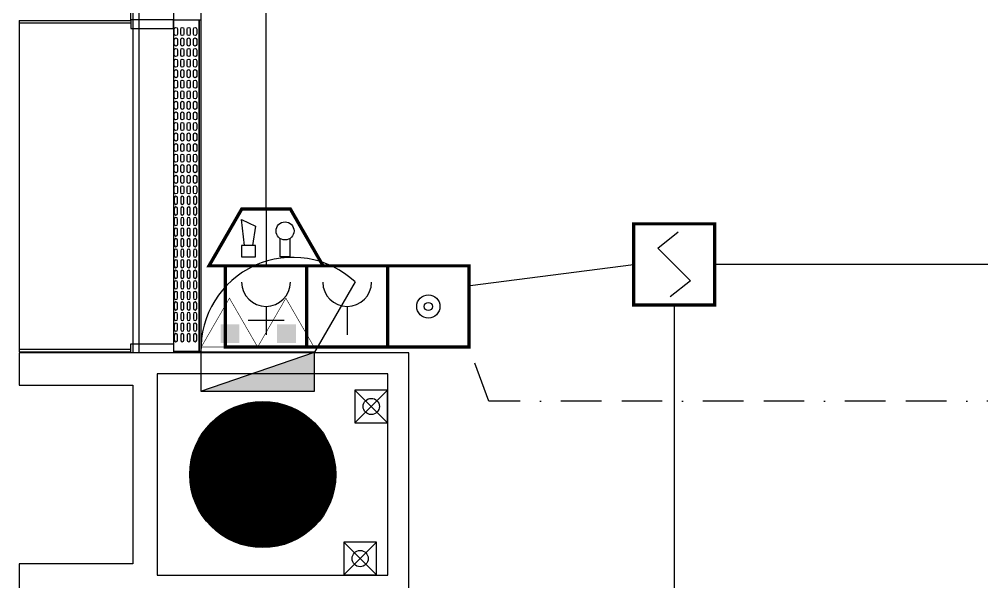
# Model space of a CAD drawing. Extents: x -284868 to 304789, y -137694 to 137894.
# Drawn here: x 189888 to 195817, y -15903 to -12440 of the extents above; entities that cross this region are included whole.
import ezdxf
from ezdxf.enums import TextEntityAlignment as Align

# ---------------------------------------------------------------- set-up
doc = ezdxf.new("R2010")
doc.units = 0
doc.linetypes.add('BORDER2', pattern=[0.875, 0.25, -0.125, 0.25, -0.125, 0, -0.125])
doc.layers.get('0').update_dxf_attribs({"linetype": 'CONTINUOUS'})
for name, color, linetype in [('0-建筑外轮廓', 8, 'CONTINUOUS'), ('0-建筑柱体', 251, 'CONTINUOUS'), ('0-消防栓(给排水)', 9, 'CONTINUOUS'), ('0-窗', 11, 'CONTINUOUS'), ('E-FIRE-CIRC', 120, 'CONTINUOUS'), ('EQUIP-消防', 3, 'CONTINUOUS'), ('EQUIP_消火栓', 20, 'CONTINUOUS'), ('F-地漏', 8, 'CONTINUOUS'), ('WIRE-消防电源', 2, 'TG_D'), ('WIRE-电话插孔', 120, 'BORDER2'), ('灭火器', 23, 'CONTINUOUS')]:
    doc.layers.add(name, color=color, linetype=linetype)
doc.styles.add('_TEL_DIM', font='SIMPLEX', dxfattribs={"width": 0.8, "height": 3.5, "bigfont": 'HZTXT'})
doc.styles.get("Standard").update_dxf_attribs({"font": 'GBENOR', "bigfont": 'GBCBIG'})
doc.styles.add('TG_LINETYPE', font='SIMPLEX', dxfattribs={"width": 0.8, "height": 3, "bigfont": 'HZTXT'})
doc.linetypes.add('TG_D', pattern='A,2,-0.3,["D",TG_LINETYPE,S=0.1,R=0,X=-0.23,Y=-0.15],0', length=2.3)

# ---------------------------------------------------------------- blocks, each defined once
blk = doc.blocks.new('_YZH')
at = {"const_width": 0.5}
blk.add_lwpolyline([(-0.25, 0, 1), (0.25, 0, 1)], format="xyb", close=True, dxfattribs=at)
at = {"color": 4}
blk.add_circle((0, 0), 0.5, dxfattribs=at)
blk = doc.blocks.new('sgASGHHHH')
at = {"xscale": 900, "yscale": 900, "zscale": 900}
blk.add_blockref('_YZH', (-119845.8, -917674), dxfattribs=at)
blk = doc.blocks.new('A$C3B8026B3')
blk.add_line((949.5, 22945), (949.5, 21005))
for points in [[(700, 25100), (700, 23000)], [(737.5, 25100), (737.5, 23000)], [(0, 22994), (0, 20956)], [(700, 23000), (700, 20950)], [(737.5, 23000), (737.5, 20950)]]:
    blk.add_lwpolyline(points)
for points in [[(688, 23000), (688, 23055), (949.5, 23055), (949.5, 23000)], [(688, 23000), (688, 22945), (949.5, 22945), (949.5, 23000)], [(688, 20950), (688, 21005), (949.5, 21005), (949.5, 20950)]]:
    blk.add_lwpolyline(points, close=True)
at = {"elevation": 0}
for points in [[(0, 22994), (688, 22994), (688, 22979.5), (0, 22979.5)], [(0, 20956), (688, 20956), (688, 20970.5), (0, 20970.5)]]:
    blk.add_lwpolyline(points, dxfattribs=at)
blk = doc.blocks.new('A$C770634BF')
at = {"layer": '0-建筑外轮廓', "color": 42}
blk.add_lwpolyline([(750, -31950), (-1650, -31950), (-1650, -32150), (-950, -32150), (-950, -33250), (-1650, -33250), (-1650, -33450), (750, -33450)], close=True, dxfattribs=at)
at = {"layer": '0-建筑外轮廓', "color": 251}
blk.add_lwpolyline([(620, -32080), (-800, -32080), (-800, -33320), (620, -33320)], close=True, dxfattribs=at)
blk = doc.blocks.new('A$C678165FB')
for p, q in [((-36642.5, 19306, 0), (-36642.5, 21344)), ((-36640.4, 19306, 0), (-36640.4, 21344))]:
    blk.add_line(p, q)
blk.add_lwpolyline([(-36630.5, 31800), (-36630.5, 19300)])
blk.add_lwpolyline([(-36630, 19306), (-36630, 21344), (-36800.5, 21344), (-36800.5, 19306)], close=True)
for points in [[(-36775, 21290), (-36775, 21260, -1), (-36795, 21260), (-36795, 21290, -0.999999)], [(-36735.6, 21290), (-36735.6, 21260, -1), (-36755.6, 21260), (-36755.6, 21290, -0.999999)], [(-36696.3, 21290), (-36696.3, 21260, -1), (-36716.3, 21260), (-36716.3, 21290, -0.999999)], [(-36656.9, 21290), (-36656.9, 21260, -1), (-36676.9, 21260), (-36676.9, 21290, -0.999999)], [(-36775, 21225), (-36775, 21195, -1), (-36795, 21195), (-36795, 21225, -0.999999)], [(-36735.6, 21225), (-36735.6, 21195, -1), (-36755.6, 21195), (-36755.6, 21225, -0.999999)], [(-36696.3, 21225), (-36696.3, 21195, -1), (-36716.3, 21195), (-36716.3, 21225, -0.999999)], [(-36656.9, 21225), (-36656.9, 21195, -1), (-36676.9, 21195), (-36676.9, 21225, -0.999999)], [(-36775, 21160), (-36775, 21130, -1), (-36795, 21130), (-36795, 21160, -0.999999)], [(-36735.6, 21160), (-36735.6, 21130, -1), (-36755.6, 21130), (-36755.6, 21160, -0.999999)], [(-36696.3, 21160), (-36696.3, 21130, -1), (-36716.3, 21130), (-36716.3, 21160, -0.999999)], [(-36656.9, 21160), (-36656.9, 21130, -1), (-36676.9, 21130), (-36676.9, 21160, -0.999999)], [(-36775, 21095), (-36775, 21065, -1), (-36795, 21065), (-36795, 21095, -0.999999)], [(-36735.6, 21095), (-36735.6, 21065, -1), (-36755.6, 21065), (-36755.6, 21095, -0.999999)], [(-36696.3, 21095), (-36696.3, 21065, -1), (-36716.3, 21065), (-36716.3, 21095, -0.999999)], [(-36656.9, 21095), (-36656.9, 21065, -1), (-36676.9, 21065), (-36676.9, 21095, -0.999999)], [(-36775, 21030), (-36775, 21000, -1), (-36795, 21000), (-36795, 21030, -0.999999)], [(-36735.6, 21030), (-36735.6, 21000, -1), (-36755.6, 21000), (-36755.6, 21030, -0.999999)], [(-36696.3, 21030), (-36696.3, 21000, -1), (-36716.3, 21000), (-36716.3, 21030, -0.999999)], [(-36656.9, 21030), (-36656.9, 21000, -1), (-36676.9, 21000), (-36676.9, 21030, -0.999999)], [(-36775, 20965), (-36775, 20935, -1), (-36795, 20935), (-36795, 20965, -0.999999)], [(-36735.6, 20965), (-36735.6, 20935, -1), (-36755.6, 20935), (-36755.6, 20965, -0.999999)], [(-36696.3, 20965), (-36696.3, 20935, -1), (-36716.3, 20935), (-36716.3, 20965, -0.999999)], [(-36656.9, 20965), (-36656.9, 20935, -1), (-36676.9, 20935), (-36676.9, 20965, -0.999999)], [(-36775, 20900), (-36775, 20870, -1), (-36795, 20870), (-36795, 20900, -0.999999)], [(-36735.6, 20900), (-36735.6, 20870, -1), (-36755.6, 20870), (-36755.6, 20900, -0.999999)], [(-36696.3, 20900), (-36696.3, 20870, -1), (-36716.3, 20870), (-36716.3, 20900, -0.999999)], [(-36656.9, 20900), (-36656.9, 20870, -1), (-36676.9, 20870), (-36676.9, 20900, -0.999999)], [(-36775, 20835), (-36775, 20805, -1), (-36795, 20805), (-36795, 20835, -0.999999)], [(-36735.6, 20835), (-36735.6, 20805, -1), (-36755.6, 20805), (-36755.6, 20835, -0.999999)], [(-36696.3, 20835), (-36696.3, 20805, -1), (-36716.3, 20805), (-36716.3, 20835, -0.999999)], [(-36656.9, 20835), (-36656.9, 20805, -1), (-36676.9, 20805), (-36676.9, 20835, -0.999999)], [(-36775, 20770), (-36775, 20740, -1), (-36795, 20740), (-36795, 20770, -0.999999)], [(-36735.6, 20770), (-36735.6, 20740, -1), (-36755.6, 20740), (-36755.6, 20770, -0.999999)], [(-36696.3, 20770), (-36696.3, 20740, -1), (-36716.3, 20740), (-36716.3, 20770, -0.999999)], [(-36656.9, 20770), (-36656.9, 20740, -1), (-36676.9, 20740), (-36676.9, 20770, -0.999999)], [(-36775, 20705), (-36775, 20675, -1), (-36795, 20675), (-36795, 20705, -0.999999)], [(-36735.6, 20705), (-36735.6, 20675, -1), (-36755.6, 20675), (-36755.6, 20705, -0.999999)], [(-36696.3, 20705), (-36696.3, 20675, -1), (-36716.3, 20675), (-36716.3, 20705, -0.999999)], [(-36656.9, 20705), (-36656.9, 20675, -1), (-36676.9, 20675), (-36676.9, 20705, -0.999999)], [(-36775, 20640), (-36775, 20610, -1), (-36795, 20610), (-36795, 20640, -0.999999)], [(-36735.6, 20640), (-36735.6, 20610, -1), (-36755.6, 20610), (-36755.6, 20640, -0.999999)], [(-36696.3, 20640), (-36696.3, 20610, -1), (-36716.3, 20610), (-36716.3, 20640, -0.999999)], [(-36656.9, 20640), (-36656.9, 20610, -1), (-36676.9, 20610), (-36676.9, 20640, -0.999999)], [(-36775, 20575), (-36775, 20545, -1), (-36795, 20545), (-36795, 20575, -0.999999)], [(-36735.6, 20575), (-36735.6, 20545, -1), (-36755.6, 20545), (-36755.6, 20575, -0.999999)], [(-36696.3, 20575), (-36696.3, 20545, -1), (-36716.3, 20545), (-36716.3, 20575, -0.999999)], [(-36656.9, 20575), (-36656.9, 20545, -1), (-36676.9, 20545), (-36676.9, 20575, -0.999999)], [(-36775, 20510), (-36775, 20480, -1), (-36795, 20480), (-36795, 20510, -0.999999)], [(-36735.6, 20510), (-36735.6, 20480, -1), (-36755.6, 20480), (-36755.6, 20510, -0.999999)], [(-36696.3, 20510), (-36696.3, 20480, -1), (-36716.3, 20480), (-36716.3, 20510, -0.999999)], [(-36656.9, 20510), (-36656.9, 20480, -1), (-36676.9, 20480), (-36676.9, 20510, -0.999999)], [(-36775, 20445), (-36775, 20415, -1), (-36795, 20415), (-36795, 20445, -0.999999)], [(-36735.6, 20445), (-36735.6, 20415, -1), (-36755.6, 20415), (-36755.6, 20445, -0.999999)], [(-36696.3, 20445), (-36696.3, 20415, -1), (-36716.3, 20415), (-36716.3, 20445, -0.999999)], [(-36656.9, 20445), (-36656.9, 20415, -1), (-36676.9, 20415), (-36676.9, 20445, -0.999999)], [(-36775, 20380), (-36775, 20350, -1), (-36795, 20350), (-36795, 20380, -0.999999)], [(-36735.6, 20380), (-36735.6, 20350, -1), (-36755.6, 20350), (-36755.6, 20380, -0.999999)], [(-36696.3, 20380), (-36696.3, 20350, -1), (-36716.3, 20350), (-36716.3, 20380, -0.999999)], [(-36656.9, 20380), (-36656.9, 20350, -1), (-36676.9, 20350), (-36676.9, 20380, -0.999999)], [(-36775, 20315), (-36775, 20285, -1), (-36795, 20285), (-36795, 20315, -0.999999)], [(-36735.6, 20315), (-36735.6, 20285, -1), (-36755.6, 20285), (-36755.6, 20315, -0.999999)], [(-36696.3, 20315), (-36696.3, 20285, -1), (-36716.3, 20285), (-36716.3, 20315, -0.999999)], [(-36656.9, 20315), (-36656.9, 20285, -1), (-36676.9, 20285), (-36676.9, 20315, -0.999999)], [(-36775, 20220), (-36775, 20250, 1), (-36795, 20250), (-36795, 20220, 0.999999)], [(-36735.6, 20220), (-36735.6, 20250, 1), (-36755.6, 20250), (-36755.6, 20220, 0.999999)], [(-36696.3, 20220), (-36696.3, 20250, 1), (-36716.3, 20250), (-36716.3, 20220, 0.999999)], [(-36656.9, 20220), (-36656.9, 20250, 1), (-36676.9, 20250), (-36676.9, 20220, 0.999999)], [(-36775, 20155), (-36775, 20185, 1), (-36795, 20185), (-36795, 20155, 0.999999)], [(-36735.6, 20155), (-36735.6, 20185, 1), (-36755.6, 20185), (-36755.6, 20155, 0.999999)], [(-36696.3, 20155), (-36696.3, 20185, 1), (-36716.3, 20185), (-36716.3, 20155, 0.999999)], [(-36656.9, 20155), (-36656.9, 20185, 1), (-36676.9, 20185), (-36676.9, 20155, 0.999999)], [(-36775, 20090), (-36775, 20120, 1), (-36795, 20120), (-36795, 20090, 0.999999)], [(-36735.6, 20090), (-36735.6, 20120, 1), (-36755.6, 20120), (-36755.6, 20090, 0.999999)], [(-36696.3, 20090), (-36696.3, 20120, 1), (-36716.3, 20120), (-36716.3, 20090, 0.999999)], [(-36656.9, 20090), (-36656.9, 20120, 1), (-36676.9, 20120), (-36676.9, 20090, 0.999999)], [(-36775, 20025), (-36775, 20055, 1), (-36795, 20055), (-36795, 20025, 0.999999)], [(-36735.6, 20025), (-36735.6, 20055, 1), (-36755.6, 20055), (-36755.6, 20025, 0.999999)], [(-36696.3, 20025), (-36696.3, 20055, 1), (-36716.3, 20055), (-36716.3, 20025, 0.999999)], [(-36656.9, 20025), (-36656.9, 20055, 1), (-36676.9, 20055), (-36676.9, 20025, 0.999999)], [(-36775, 19960), (-36775, 19990, 1), (-36795, 19990), (-36795, 19960, 0.999999)], [(-36735.6, 19960), (-36735.6, 19990, 1), (-36755.6, 19990), (-36755.6, 19960, 0.999999)], [(-36696.3, 19960), (-36696.3, 19990, 1), (-36716.3, 19990), (-36716.3, 19960, 0.999999)], [(-36656.9, 19960), (-36656.9, 19990, 1), (-36676.9, 19990), (-36676.9, 19960, 0.999999)], [(-36775, 19895), (-36775, 19925, 1), (-36795, 19925), (-36795, 19895, 0.999999)], [(-36735.6, 19895), (-36735.6, 19925, 1), (-36755.6, 19925), (-36755.6, 19895, 0.999999)], [(-36696.3, 19895), (-36696.3, 19925, 1), (-36716.3, 19925), (-36716.3, 19895, 0.999999)], [(-36656.9, 19895), (-36656.9, 19925, 1), (-36676.9, 19925), (-36676.9, 19895, 0.999999)], [(-36775, 19830), (-36775, 19860, 1), (-36795, 19860), (-36795, 19830, 0.999999)], [(-36735.6, 19830), (-36735.6, 19860, 1), (-36755.6, 19860), (-36755.6, 19830, 0.999999)], [(-36696.3, 19830), (-36696.3, 19860, 1), (-36716.3, 19860), (-36716.3, 19830, 0.999999)], [(-36656.9, 19830), (-36656.9, 19860, 1), (-36676.9, 19860), (-36676.9, 19830, 0.999999)], [(-36775, 19765), (-36775, 19795, 1), (-36795, 19795), (-36795, 19765, 0.999999)], [(-36735.6, 19765), (-36735.6, 19795, 1), (-36755.6, 19795), (-36755.6, 19765, 0.999999)], [(-36696.3, 19765), (-36696.3, 19795, 1), (-36716.3, 19795), (-36716.3, 19765, 0.999999)], [(-36656.9, 19765), (-36656.9, 19795, 1), (-36676.9, 19795), (-36676.9, 19765, 0.999999)], [(-36775, 19700), (-36775, 19730, 1), (-36795, 19730), (-36795, 19700, 0.999999)], [(-36735.6, 19700), (-36735.6, 19730, 1), (-36755.6, 19730), (-36755.6, 19700, 0.999999)], [(-36696.3, 19700), (-36696.3, 19730, 1), (-36716.3, 19730), (-36716.3, 19700, 0.999999)], [(-36656.9, 19700), (-36656.9, 19730, 1), (-36676.9, 19730), (-36676.9, 19700, 0.999999)], [(-36775, 19635), (-36775, 19665, 1), (-36795, 19665), (-36795, 19635, 0.999999)], [(-36735.6, 19635), (-36735.6, 19665, 1), (-36755.6, 19665), (-36755.6, 19635, 0.999999)], [(-36696.3, 19635), (-36696.3, 19665, 1), (-36716.3, 19665), (-36716.3, 19635, 0.999999)], [(-36656.9, 19635), (-36656.9, 19665, 1), (-36676.9, 19665), (-36676.9, 19635, 0.999999)], [(-36775, 19570), (-36775, 19600, 1), (-36795, 19600), (-36795, 19570, 0.999999)], [(-36735.6, 19570), (-36735.6, 19600, 1), (-36755.6, 19600), (-36755.6, 19570, 0.999999)], [(-36696.3, 19570), (-36696.3, 19600, 1), (-36716.3, 19600), (-36716.3, 19570, 0.999999)], [(-36656.9, 19570), (-36656.9, 19600, 1), (-36676.9, 19600), (-36676.9, 19570, 0.999999)], [(-36775, 19505), (-36775, 19535, 1), (-36795, 19535), (-36795, 19505, 0.999999)], [(-36735.6, 19505), (-36735.6, 19535, 1), (-36755.6, 19535), (-36755.6, 19505, 0.999999)], [(-36696.3, 19505), (-36696.3, 19535, 1), (-36716.3, 19535), (-36716.3, 19505, 0.999999)], [(-36656.9, 19505), (-36656.9, 19535, 1), (-36676.9, 19535), (-36676.9, 19505, 0.999999)], [(-36775, 19440), (-36775, 19470, 1), (-36795, 19470), (-36795, 19440, 0.999999)], [(-36735.6, 19440), (-36735.6, 19470, 1), (-36755.6, 19470), (-36755.6, 19440, 0.999999)], [(-36696.3, 19440), (-36696.3, 19470, 1), (-36716.3, 19470), (-36716.3, 19440, 0.999999)], [(-36656.9, 19440), (-36656.9, 19470, 1), (-36676.9, 19470), (-36676.9, 19440, 0.999999)], [(-36775, 19375), (-36775, 19405, 1), (-36795, 19405), (-36795, 19375, 0.999999)], [(-36735.6, 19375), (-36735.6, 19405, 1), (-36755.6, 19405), (-36755.6, 19375, 0.999999)], [(-36696.3, 19375), (-36696.3, 19405, 1), (-36716.3, 19405), (-36716.3, 19375, 0.999999)], [(-36656.9, 19375), (-36656.9, 19405, 1), (-36676.9, 19405), (-36676.9, 19375, 0.999999)]]:
    blk.add_lwpolyline(points, format="xyb", close=True)
blk = doc.blocks.new('A$C10332E08')
for p, q in [((250, 0), (0, 250)), ((250, 250), (0, 0))]:
    blk.add_line(p, q)
blk.add_lwpolyline([(0, 250), (250, 250), (250, 0), (0, 0)], close=True)
blk = doc.blocks.new('A$C2AC726D9')
for centre in [(518.1, -32283.7), (449.9, -33220)]:
    blk.add_circle(centre, 50)
at = {"xscale": -0.8, "yscale": 0.8, "zscale": 0.8, "rotation": 270}
for p in [(418.1, -32383.7), (349.9, -33320)]:
    blk.add_blockref('A$C10332E08', p, dxfattribs=at)
blk = doc.blocks.new('$equip$00002649')
for p, q in [((-0.5, 0.5), (-0.5, -0.5)), ((0.5, 0.5), (-0.5, 0.5)), ((0.5, -0.5), (0.5, 0.5)), ((-0.2, 0.2), (0.05, 0.4)), ((0, 0), (-0.2, 0.2)), ((0, 0), (0.2, -0.2)), ((0.2, -0.2), (-0.05, -0.4)), ((-0.5, -0.5), (0.5, -0.5))]:
    blk.add_line(p, q)
at = {"const_width": 0.04}
blk.add_lwpolyline([(-0.5, 0.5), (0.5, 0.5), (0.5, -0.5), (-0.5, -0.5), (-0.5, 0.5), (0.5, 0.5)], dxfattribs=at)
for p in [(0, 0.5), (-0.5, 0), (0.5, 0), (0, -0.5)]:
    blk.add_point(p)
at = {"color": 7, "flags": 1}
for tag, height, p in [('A', 0.00002, (0, 0)), ('B', 0.4, (0.762, -0.208))]:
    blk.add_attdef(tag, text='', height=height, dxfattribs=at).set_placement(p, align=Align.MIDDLE_CENTER)
blk = doc.blocks.new('A$C55A223CA')
at = {"layer": '灭火器'}
for points in [[(122.8, 412.6), (122.8, 296.8), (238.6, 296.8), (238.6, 412.6)], [(470.2, 412.6), (470.2, 296.8), (586, 296.8), (586, 412.6)]]:
    blk.add_hatch(color=256, dxfattribs=at).paths.add_polyline_path(points)
at = {"layer": 'EQUIP_消火栓'}
for p, q in [((1.7, 240), (1.7, 0)), ((1.7, 0), (701.7, 240)), ((701.7, 240), (1.7, 240)), ((701.7, 0), (701.7, 240)), ((1.7, 0), (701.7, 0))]:
    blk.add_line(p, q, dxfattribs=at)
blk.add_lwpolyline([(951.7, 673), (701.7, 240)], dxfattribs=at)
at = {"layer": 'EQUIP_消火栓', "color": 250}
blk.add_arc((566.6, 259.2), 565.3, 47.06497, 181.94231, dxfattribs=at)
at = {"layer": 'EQUIP_消火栓'}
blk.add_solid([(701.7, 0), (701.7, 240), (1.7, 0)], dxfattribs=at)
at = {"layer": '灭火器', "const_width": 3.86}
for points in [[(177, 572.9), (3.3, 272), (350.7, 272), (177, 572.9)], [(524.4, 572.9), (350.7, 272), (698.1, 272), (524.4, 572.9)]]:
    blk.add_lwpolyline(points, dxfattribs=at)
blk = doc.blocks.new('A$Caebb5d4d')
at = {"layer": 'EQUIP_消火栓', "rotation": 359.9999964298977}
blk.add_blockref('A$C55A223CA', (-11582.2, 3462.6), dxfattribs=at)
blk = doc.blocks.new('$equip$00002679')
for p, q in [((-0.3, 0.699), (-0.703, 0)), ((0.3, 0.699), (-0.3, 0.699)), ((0.3, 0.699), (-0.3, 0.699)), ((0, 0.699), (0, 0)), ((0.703, 0), (0.3, 0.699)), ((-0.264, 0.249), (-0.304, 0.569)), ((-0.304, 0.569), (-0.128, 0.489)), ((-0.128, 0.489), (-0.168, 0.249)), ((-0.304, 0.249), (-0.304, 0.113)), ((-0.128, 0.249), (-0.304, 0.249)), ((-0.128, 0.113), (-0.128, 0.249)), ((0.174, 0.11), (0.174, 0.338)), ((0.294, 0.338), (0.294, 0.11)), ((-0.703, 0), (0.703, 0)), ((-0.304, 0.113), (-0.128, 0.113)), ((0.294, 0.11), (0.174, 0.11))]:
    blk.add_line(p, q)
at = {"const_width": 0.04}
for points in [[(-0.299, 0.699), (0.301, 0.699), (0.703, 0), (-0.702, 0), (-0.299, 0.699), (0.301, 0.699)], [(-0.3, 0.699), (0.3, 0.699), (0.703, 0), (-0.703, 0), (-0.3, 0.699), (0.3, 0.699)]]:
    blk.add_lwpolyline(points, dxfattribs=at)
blk.add_circle((0.234, 0.43), 0.111)
for p in [(0, 0.699), (-0.501, 0.349), (0.502, 0.349), (0, 0)]:
    blk.add_point(p)
at = {"color": 7, "flags": 1}
for tag, height, p in [('B', 0.4, (0.961, 0.299)), ('A', 0.00002, (0, 0))]:
    blk.add_attdef(tag, text='', height=height, dxfattribs=at).set_placement(p, align=Align.MIDDLE_CENTER)
blk = doc.blocks.new('$equip$00002656')
for p, q in [((-0.5, 1), (-0.5, 0)), ((0.5, 1), (-0.5, 1)), ((0.5, 0), (0.5, 1)), ((0, 0.5), (0, 0.15)), ((-0.219, 0.331), (0.222, 0.331)), ((-0.5, 0), (0.5, 0))]:
    blk.add_line(p, q)
at = {"const_width": 0.04}
blk.add_lwpolyline([(-0.5, 1), (0.5, 1), (0.5, 0), (-0.5, 0), (-0.5, 1), (0.5, 1)], dxfattribs=at)
blk.add_arc((0, 0.8), 0.3, 180, 0)
for p in [(0, 1), (-0.5, 0.5), (0.5, 0.5), (0, 0)]:
    blk.add_point(p)
at = {"color": 7, "flags": 1}
for tag, height, p in [('B', 0.4, (0.762, 0.292)), ('A', 0.00002, (0, 0))]:
    blk.add_attdef(tag, text='', height=height, dxfattribs=at).set_placement(p, align=Align.MIDDLE_CENTER)
blk = doc.blocks.new('$equip$00003132')
for p, q in [((0.5, 1), (-0.5, 1)), ((-0.5, 1), (-0.5, 0)), ((0.5, 0), (0.5, 1)), ((-0.5, 0), (0.5, 0))]:
    blk.add_line(p, q)
at = {"const_width": 0.04}
blk.add_lwpolyline([(-0.5, 1), (0.5, 1), (0.5, 0), (-0.5, 0), (-0.5, 1), (0.5, 1)], dxfattribs=at)
for radius in [0.143, 0.0505]:
    blk.add_circle((0, 0.5), radius)
for p in [(0, 1), (-0.5, 0.5), (0.5, 0.5), (0, 0)]:
    blk.add_point(p)
at = {"color": 7, "style": '_TEL_DIM', "flags": 1}
for tag, height, p in [('B', 0.4, (0.755, 0.246)), ('A', 0.00002, (0, 0))]:
    blk.add_attdef(tag, text='', height=height, dxfattribs=at).set_placement(p, align=Align.MIDDLE_CENTER)
blk = doc.blocks.new('$equip$00002657')
for p, q in [((-0.5, 1), (-0.5, 0)), ((0.5, 1), (-0.5, 1)), ((0.5, 0), (0.5, 1)), ((0, 0.5), (0, 0.15)), ((-0.5, 0), (0.5, 0))]:
    blk.add_line(p, q)
at = {"const_width": 0.04}
blk.add_lwpolyline([(-0.5, 1), (0.5, 1), (0.5, 0), (-0.5, 0), (-0.5, 1), (0.5, 1)], dxfattribs=at)
blk.add_arc((0, 0.8), 0.3, 180, 0)
for p in [(0, 1), (-0.5, 0.5), (0.5, 0.5), (0, 0)]:
    blk.add_point(p)
at = {"color": 7, "flags": 1}
for tag, height, p in [('B', 0.4, (0.762, 0.292)), ('A', 0.00002, (0, 0))]:
    blk.add_attdef(tag, text='', height=height, dxfattribs=at).set_placement(p, align=Align.MIDDLE_CENTER)

msp = doc.modelspace()

# ---------------------------------------------------------------- linework, layer by layer
at = {"layer": 'E-FIRE-CIRC'}
for points in [[(192664.8, -14078.7), (193671.8, -13949.4)], [(200452.1, -13949.4), (194171.8, -13949.4)], [(193921.8, -14199.4), (193921.8, -18790.3)]]:
    msp.add_lwpolyline(points, dxfattribs=at)
at = {"layer": 'WIRE-消防电源', "ltscale": 1000}
msp.add_lwpolyline([(191408.2, -13608.7), (191408.2, -6968), (200286.1, -6968)], dxfattribs=at)
at = {"layer": 'WIRE-电话插孔', "ltscale": 1000}
msp.add_lwpolyline([(213976, -14791.9), (192780.2, -14791.9), (192657.8, -14458.1)], dxfattribs=at)

# ---------------------------------------------------------------- block references
at = {"color": 0}
msp.add_blockref('A$C770634BF', (191537.8, 17457.3), dxfattribs=at)
at = {"layer": '0-建筑柱体'}
msp.add_blockref('sgASGHHHH', (311233.6, 902431.3), dxfattribs=at)
at = {"layer": '0-消防栓(给排水)', "color": 0}
msp.add_blockref('A$C2AC726D9', (191537.8, 17459.9), dxfattribs=at)
at = {"layer": '0-窗'}
msp.add_blockref('A$C3B8026B3', (189887.8, -35442.7), dxfattribs=at)
at = {"layer": 'E-FIRE-CIRC'}
msp.add_blockref('A$Caebb5d4d', (202587.8, -18192.7), dxfattribs=at)
at = {"layer": 'EQUIP-消防', "xscale": 500, "yscale": 500, "zscale": 500}
for name, p in [('$equip$00002679', (191407.9, -13958.1)), ('$equip$00002649', (193921.8, -13949.4)), ('$equip$00002656', (191407.8, -14458.1)), ('$equip$00002657', (191907.8, -14458.1))]:
    msp.add_blockref(name, p, dxfattribs=at)
at = {"layer": 'EQUIP-消防', "xscale": 500, "yscale": 500, "zscale": 500, "rotation": 270}
msp.add_blockref('$equip$00003132', (192157.8, -14208.1), dxfattribs=at)
at = {"layer": 'F-地漏'}
msp.add_blockref('A$C678165FB', (227637.8, -33790.1), dxfattribs=at)

doc.saveas('drawing.dxf')
